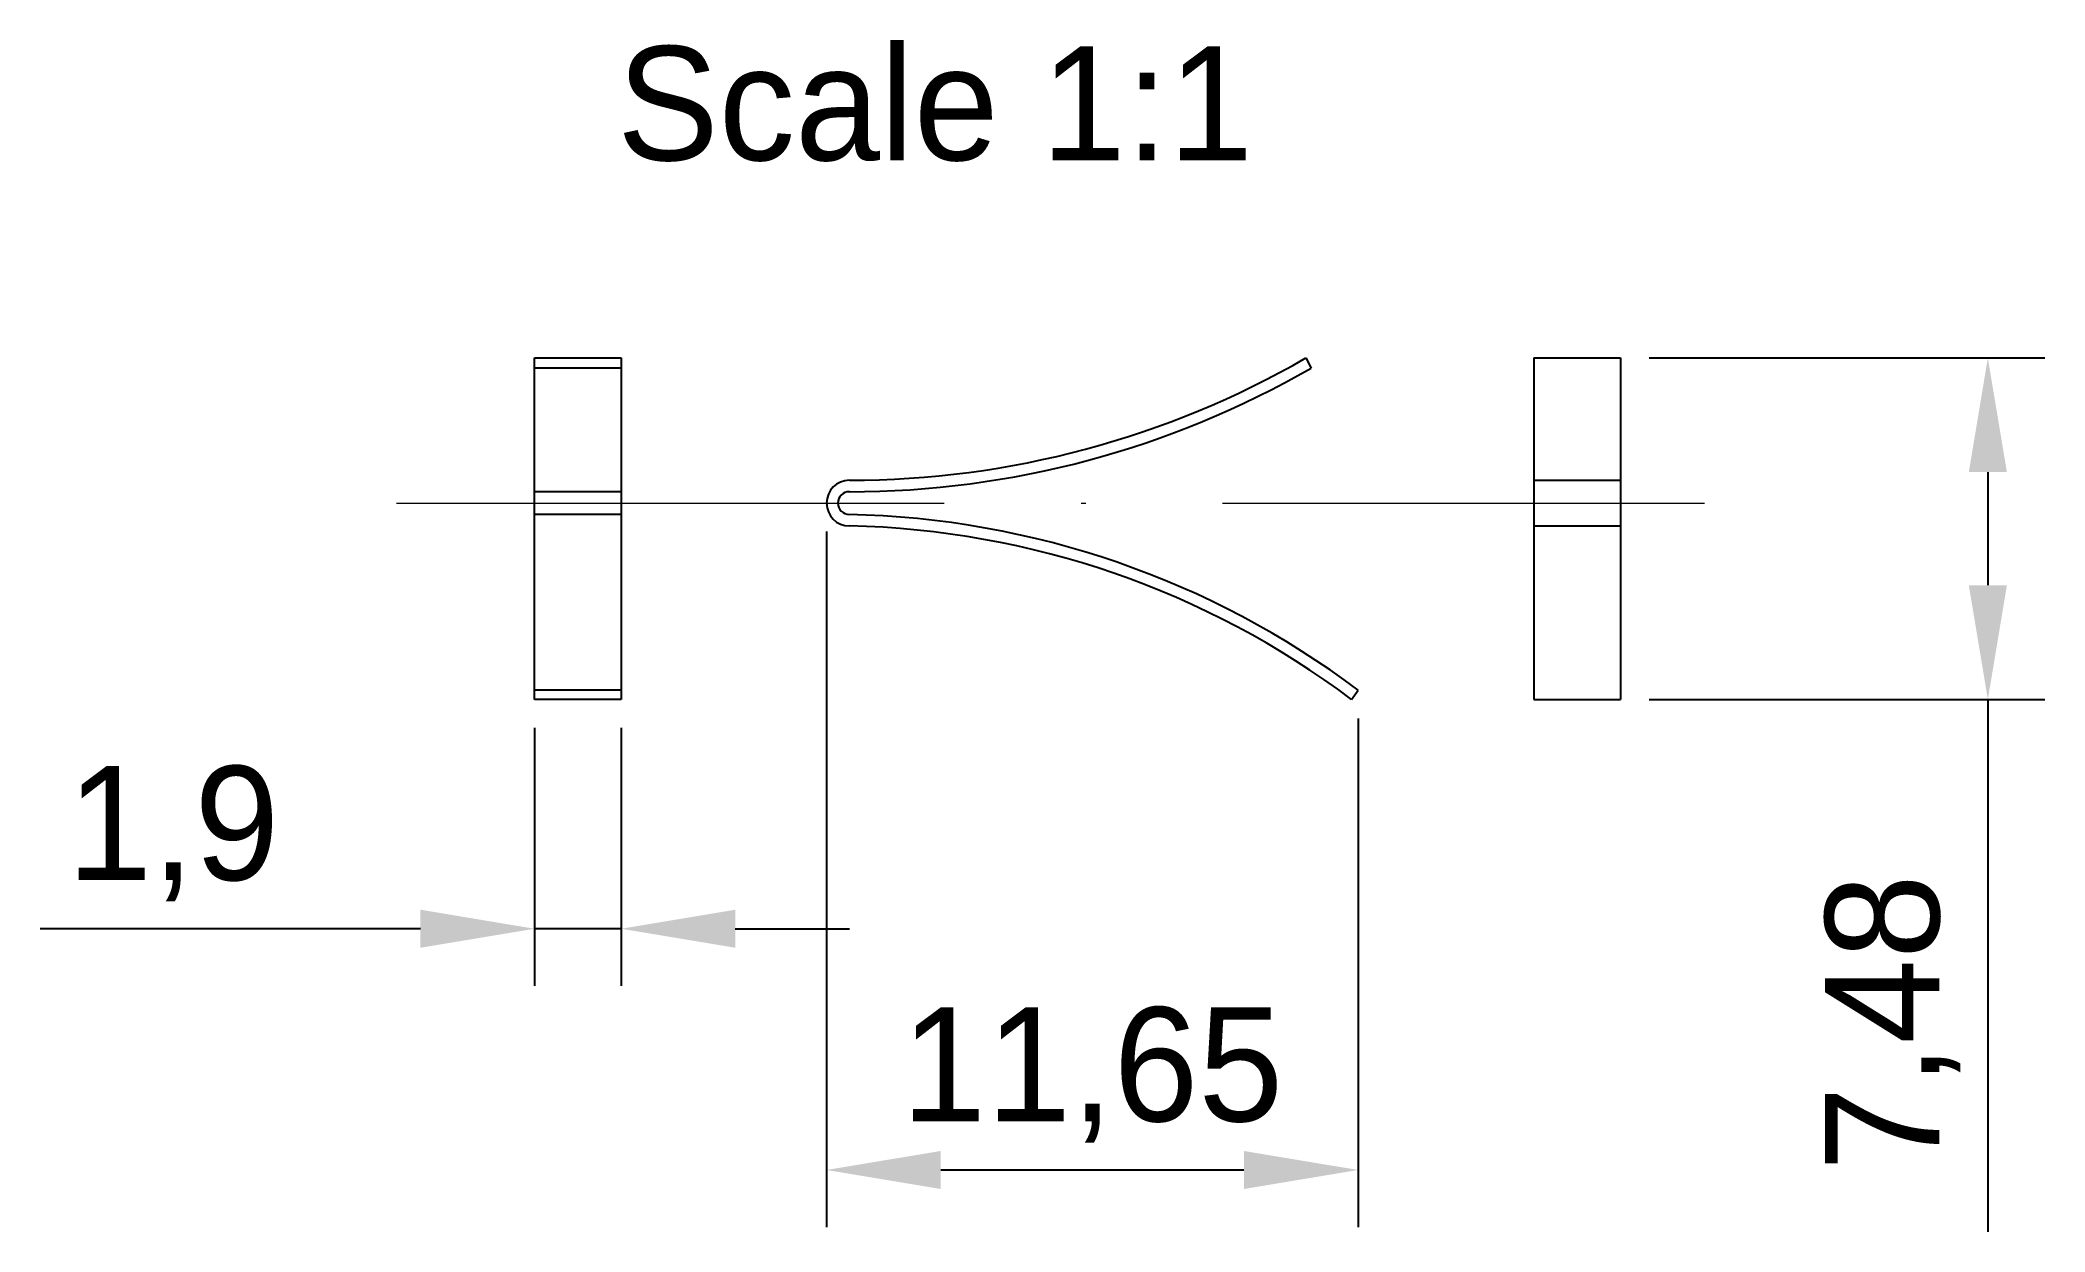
# Model space of a CAD drawing. Header units: millimetres. Extents: x -17.2 to 26.7, y -16 to 10.1.
import ezdxf

# ---------------------------------------------------------------- set-up
doc = ezdxf.new("R2010")
doc.units = ezdxf.units.MM
doc.linetypes.add('ACAD_ISO10W100', pattern=[18, 12, -3, 0, -3])
doc.dimstyles.new('ISO-25', dxfattribs={"dimtxt": 2.5, "dimasz": 2.5, "dimexe": 1.25, "dimexo": 0.625, "dimtad": 1, "dimtxsty": 'Standard', "dimcen": 2.5, "dimadec": 0, "dimazin": 0, "dimtfac": 1, "dimtmove": 0, "dimatfit": 3, "dimfxl": 0, "dimarcsym": 0})

# ---------------------------------------------------------------- blocks, each defined once
blk = doc.blocks.new('*D1')
at = {"color": 0, "lineweight": -2}
for p, q in [((-6.4, -4.925), (-6.4, -10.575)), ((-4.5, -4.925), (-4.5, -10.575)), ((-8.9, -9.325), (-17.233, -9.325)), ((-4.5, -9.325), (-6.4, -9.325)), ((-2, -9.325), (0.5, -9.325))]:
    blk.add_line(p, q, dxfattribs=at)
at = {"color": 0, "lineweight": 5}
for points in [[(-8.9, -8.908), (-8.9, -9.742), (-6.4, -9.325)], [(-2, -8.908), (-2, -9.742), (-4.5, -9.325)]]:
    blk.add_solid(points, dxfattribs=at)
at = {"layer": 'Defpoints', "color": 0, "lineweight": 5}
for p in [(-6.4, -4.3), (-4.5, -4.3), (-6.4, -9.325)]:
    blk.add_point(p, dxfattribs=at)
at = {"color": 0, "lineweight": 5, "insert": (-14.317, -7.242), "char_height": 2.5, "attachment_point": 5}
blk.add_mtext('1,9', dxfattribs=at)
blk = doc.blocks.new('*D2')
at = {"color": 0, "lineweight": -2}
for p, q in [((0, -0.625), (0, -15.86)), ((11.645, -4.722), (11.645, -15.86)), ((2.5, -14.61), (9.145, -14.61))]:
    blk.add_line(p, q, dxfattribs=at)
at = {"color": 0, "lineweight": 5}
for points in [[(2.5, -14.194), (2.5, -15.027), (0, -14.61)], [(9.145, -14.194), (9.145, -15.027), (11.645, -14.61)]]:
    blk.add_solid(points, dxfattribs=at)
at = {"layer": 'Defpoints', "color": 0, "lineweight": 5}
for p in [(0, 0), (11.645, -4.097), (11.645, -14.61)]:
    blk.add_point(p, dxfattribs=at)
at = {"color": 0, "lineweight": 5, "insert": (5.823, -12.527), "char_height": 2.5, "attachment_point": 5}
blk.add_mtext('11,65', dxfattribs=at)
blk = doc.blocks.new('*D3')
at = {"color": 0, "lineweight": -2}
for p, q in [((18.025, 3.179), (26.696, 3.179)), ((25.446, 0.679), (25.446, -1.8)), ((18.025, -4.3), (26.696, -4.3)), ((25.446, -4.3), (25.446, -15.967))]:
    blk.add_line(p, q, dxfattribs=at)
at = {"color": 0, "lineweight": 5}
for points in [[(25.029, 0.679), (25.863, 0.679), (25.446, 3.179)], [(25.029, -1.8), (25.863, -1.8), (25.446, -4.3)]]:
    blk.add_solid(points, dxfattribs=at)
at = {"layer": 'Defpoints', "color": 0, "lineweight": 5}
for p in [(17.4, 3.179), (17.4, -4.3), (25.446, -4.3)]:
    blk.add_point(p, dxfattribs=at)
at = {"color": 0, "lineweight": 5, "insert": (23.363, -11.383), "char_height": 2.5, "attachment_point": 5, "rotation": 90}
blk.add_mtext('7,48', dxfattribs=at)

msp = doc.modelspace()

# ---------------------------------------------------------------- linework, layer by layer
for p, q in [((-6.4, 3.179), (-4.5, 3.179)), ((-6.4, -4.3), (-6.4, 3.179)), ((-4.5, 3.179), (-4.5, -4.3)), ((10.5, 3.179), (10.616, 2.958)), ((15.5, 3.179), (17.4, 3.179)), ((15.5, 3.179), (15.5, -4.3)), ((17.4, 3.179), (17.4, -4.3)), ((-4.495, 2.958), (-6.396, 2.958)), ((15.5, 0.5), (17.4, 0.5)), ((-4.5, 0.25), (-6.4, 0.25)), ((-4.5, -0.25), (-6.4, -0.25)), ((15.5, -0.5), (17.4, -0.5)), ((-4.5, -4.097), (-6.4, -4.097)), ((-4.5, -4.3), (-6.4, -4.3)), ((11.5, -4.3), (11.645, -4.097)), ((15.5, -4.3), (17.4, -4.3))]:
    msp.add_line(p, q)
at = {"color": 1, "linetype": 'ACAD_ISO10W100', "lineweight": 5}
msp.add_line((-9.422, 0), (19.236, 0), dxfattribs=at)
for centre, radius, start, end in [((0.5, 20.5), 20, 270, 300), ((0.5, 20.5), 20.25, 270, 299.9721), ((0.5, 0), 0.5, 90, 270), ((0.5, 0), 0.25, 90, 270), ((0.094, -19.496), 19.25, 53.1253, 88.8231), ((0.094, -19.496), 19, 53.1083, 88.7763)]:
    msp.add_arc(centre, radius, start, end)

# ---------------------------------------------------------------- texts
at = {"color": 7, "lineweight": 5}
msp.add_text('Scale 1:1', height=2.5, dxfattribs=at).set_placement((-4.592, 7.51))

# ---------------------------------------------------------------- dimensions: what is measured, and where the dimension line sits
at = {"color": 3, "lineweight": 5}
dim = msp.add_linear_dim(base=(25.446, -4.3), p1=(17.4, 3.179), p2=(17.4, -4.3), angle=90, dimstyle='ISO-25', dxfattribs=at)
dim.commit()
dim.dimension.update_dxf_attribs({"geometry": '*D3', "text_midpoint": (23.363, -11.383)})
for base, p1, p2, picture, middle in [((11.6455, -14.6104), (0, 0), (11.6455, -4.0967), '*D2', (5.8227, -12.5271)), ((-6.4, -9.325), (-4.5, -4.3), (-6.4, -4.3), '*D1', (-14.317, -7.242))]:
    dim = msp.add_linear_dim(base=base, p1=p1, p2=p2, dimstyle='ISO-25', dxfattribs=at)
    dim.commit()
    dim.dimension.update_dxf_attribs({"geometry": picture, "text_midpoint": middle})

doc.saveas('drawing.dxf')
